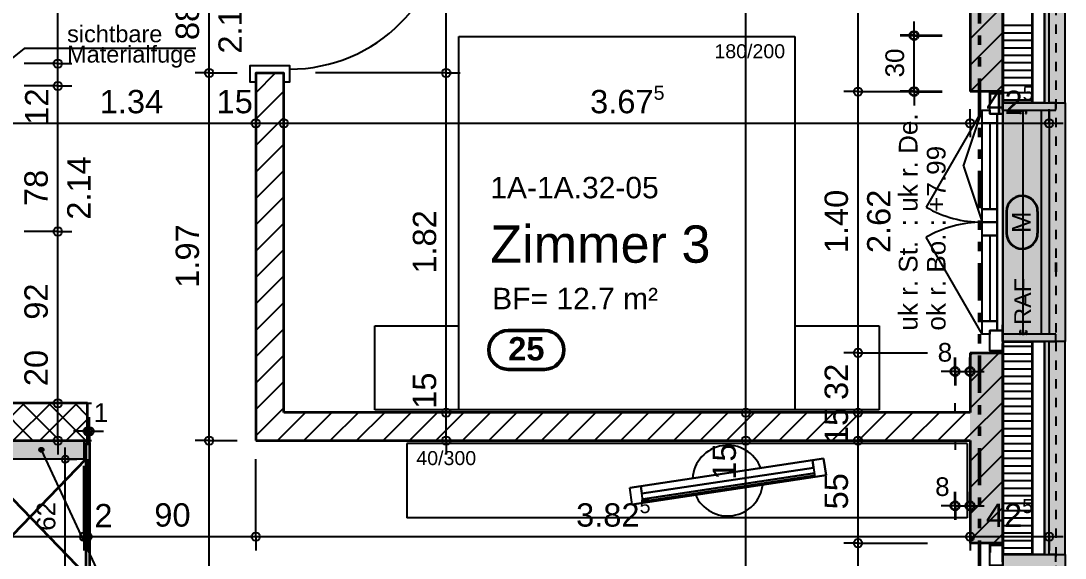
# Model space of a CAD drawing. Header units: centimetres. Extents: x 0.3 to 84.3, y 0.3 to 59.7.
# Drawn here: x 52.92 to 64.1, y 26.35 to 32.11 of the extents above; entities that cross this region are included whole.
import ezdxf

# ---------------------------------------------------------------- set-up
doc = ezdxf.new("R2010")
doc.units = ezdxf.units.CM
for name, pattern in [('AUSGEZOGEN', [0]), ('LINIE_17', [0.05, 0, -0.05]), ('LINIE_23', [0.79, 0.4, -0.13, 0, -0.13, 0, -0.13]), ('PHANTOM', [63.5, 31.75, -6.35, 6.35, -6.35, 6.35, -6.35]), ('PUNKT', [6.35, 0, -6.35]), ('RAND', [44.45, 12.7, -6.35, 12.7, -6.35, 0, -6.35]), ('VERDECKT', [9.525, 6.35, -3.175])]:
    doc.linetypes.add(name, pattern=pattern)
for name, color, linetype, lineweight in [('Allgemein', 7, 'AUSGEZOGEN', 35), ('Bauachsen grob', 7, 'RAND', 25), ('Daemmung', 7, 'AUSGEZOGEN', 35), ('Detailmasse', 7, 'AUSGEZOGEN', 25), ('Fenster', 7, 'AUSGEZOGEN', 35), ('Fuellflaeche tragende Wände MW', 7, 'AUSGEZOGEN', 25), ('Holz Fassadenverkleidung', 7, 'AUSGEZOGEN', 35), ('Holzgelaender', 7, 'AUSGEZOGEN', 50), ('Konstruktion oben', 7, 'VERDECKT', 25), ('Kueche', 7, 'AUSGEZOGEN', 25), ('Leichtbauwaende', 7, 'AUSGEZOGEN', 35), ('Oeffnungsrichtung Fenster', 7, 'AUSGEZOGEN', 25), ('Raumbezeichnung', 7, 'AUSGEZOGEN', 35), ('Rolladen', 7, 'AUSGEZOGEN', 25), ('Spengler', 7, 'AUSGEZOGEN', 35), ('Text Koten', 7, 'AUSGEZOGEN', 50), ('Text Werkplan Ausfuehrung', 7, 'AUSGEZOGEN', 50), ('Tuerzarge', 7, 'AUSGEZOGEN', 25), ('Unterkonstruktion', 7, 'AUSGEZOGEN', 35), ('Vorhangbrett', 7, 'AUSGEZOGEN', 25), ('Wand Beton bewehrt', 7, 'AUSGEZOGEN', 35), ('Wand Mauerwerk tragend', 7, 'AUSGEZOGEN', 35), ('Werkplan- Ausfuehrungsmasse', 7, 'AUSGEZOGEN', 25)]:
    doc.layers.add(name, color=color, linetype=linetype, lineweight=lineweight)
doc.layers.add('Elektro Text', color=7, linetype='AUSGEZOGEN', lineweight=35, true_color=0x656565)
doc.layers.add('Moebel', color=7, linetype='AUSGEZOGEN', lineweight=25, true_color=0xababab)
doc.styles.add('ARIAL', font='ARIAL.TTF')

msp = doc.modelspace()

# ---------------------------------------------------------------- hatches: boundary and pattern name
at = {"layer": 'Allgemein', "linetype": 'AUSGEZOGEN', "lineweight": 25}
h = msp.add_hatch(color=32, dxfattribs=at)
h.paths.add_polyline_path([(63.884, 48.748), (63.884, 38.65), (63.932, 38.65), (63.932, 48.748)])
h.paths.add_polyline_path([(63.884, 36.09), (63.884, 31.23), (63.932, 31.23), (63.932, 36.09)])
h.paths.add_polyline_path([(63.884, 28.67), (63.884, 26.39), (63.932, 26.39), (63.932, 28.67)])
h.paths.add_polyline_path([(63.884, 23.83), (63.884, 20.26), (63.932, 20.26), (63.932, 23.83)])
at = {"layer": 'Daemmung', "linetype": 'AUSGEZOGEN', "lineweight": 25}
for points in [[(63.756, 31.23), (63.436, 31.23), (63.436, 31.15), (63.756, 31.15), (63.836, 31.15), (63.884, 31.15), (63.932, 31.15), (64.004, 31.15), (64.004, 31.23), (63.932, 31.23), (63.884, 31.23), (63.836, 31.23)], [(63.756, 28.75), (63.436, 28.75), (63.436, 28.67), (63.756, 28.67), (63.836, 28.67), (63.884, 28.67), (63.932, 28.67), (64.004, 28.67), (64.004, 28.75), (63.932, 28.75), (63.884, 28.75), (63.836, 28.75)], [(63.756, 26.39), (63.436, 26.39), (63.436, 26.31), (63.756, 26.31), (63.836, 26.31), (63.884, 26.31), (63.932, 26.31), (64.004, 26.31), (64.004, 26.39), (63.932, 26.39), (63.884, 26.39), (63.836, 26.39)]]:
    msp.add_hatch(color=32, dxfattribs=at).paths.add_polyline_path(points)
at = {"layer": 'Fuellflaeche tragende Wände MW', "linetype": 'AUSGEZOGEN', "lineweight": 25}
for points in [[(63.086, 35.97), (63.086, 31.35), (63.436, 31.35), (63.436, 35.97)], [(63.086, 28.55), (63.086, 26.51), (63.436, 26.51), (63.436, 28.55)]]:
    msp.add_hatch(color=254, dxfattribs=at).paths.add_polyline_path(points)
at = {"layer": 'Holzgelaender', "linetype": 'AUSGEZOGEN', "lineweight": 25, "true_color": 0xf1f1f1}
msp.add_hatch(color=7, dxfattribs=at).paths.add_polyline_path([(63.852, 31.15), (63.852, 28.75), (63.932, 28.75), (63.932, 31.15)])
at = {"layer": 'Leichtbauwaende', "linetype": 'AUSGEZOGEN', "lineweight": 25, "true_color": 0xe3e3e3}
msp.add_hatch(color=254, dxfattribs=at).paths.add_polyline_path([(48.286, 27.61), (48.286, 27.41), (53.596, 27.41), (53.596, 27.61)])
at = {"layer": 'Spengler', "linetype": 'AUSGEZOGEN', "lineweight": 25, "true_color": 0xfafafa}
for points in [[(64.104, 31.23), (64.104, 36.09), (63.932, 36.09), (63.932, 31.23)], [(64.004, 31.23), (64.004, 31.15), (63.436, 31.15), (63.436, 28.75), (64.004, 28.75), (64.004, 28.67), (64.104, 28.67), (64.104, 31.23)], [(64.104, 28.67), (63.932, 28.67), (63.932, 26.39), (64.104, 26.39)], [(64.104, 26.39), (64.004, 26.39), (64.004, 26.31), (63.436, 26.31), (63.436, 23.91), (64.004, 23.91), (64.004, 23.83), (64.104, 23.83)]]:
    msp.add_hatch(color=7, dxfattribs=at).paths.add_polyline_path(points)
at = {"layer": 'Text Werkplan Ausfuehrung', "linetype": 'AUSGEZOGEN', "lineweight": 25}
for points in [[(53.118, 27.513), (53.153, 27.529), (53.143, 27.533)], [(53.118, 27.513), (53.143, 27.533), (53.122, 27.523)], [(53.12, 27.501), (53.153, 27.529), (53.118, 27.513)], [(53.12, 27.501), (53.161, 27.52), (53.153, 27.529)], [(53.128, 27.492), (53.161, 27.52), (53.12, 27.501)], [(53.122, 27.523), (53.143, 27.533), (53.131, 27.531)], [(53.128, 27.492), (53.163, 27.509), (53.161, 27.52)], [(53.139, 27.488), (53.163, 27.509), (53.128, 27.492)], [(53.139, 27.488), (53.159, 27.498), (53.163, 27.509)], [(53.159, 27.498), (53.139, 27.488), (53.15, 27.49)]]:
    msp.add_hatch(color=7, dxfattribs=at).paths.add_polyline_path(points)

# ---------------------------------------------------------------- linework, layer by layer
at = {"layer": 'Allgemein', "color": 7, "linetype": 'AUSGEZOGEN', "lineweight": 25}
for p, q in [((63.884, 36.09), (63.884, 31.23)), ((63.932, 31.23), (63.932, 36.09)), ((63.884, 28.67), (63.884, 26.39)), ((63.932, 26.39), (63.932, 28.67))]:
    msp.add_line(p, q, dxfattribs=at)
at = {"layer": 'Bauachsen grob', "color": 32, "linetype": 'LINIE_23', "lineweight": 50, "true_color": 0xc36e14}
msp.add_line((63.186, 1.39), (63.186, 58.1), dxfattribs=at)
at = {"layer": 'Daemmung', "color": 7, "linetype": 'AUSGEZOGEN', "lineweight": 35}
for p, q in [((63.756, 31.23), (63.756, 36.09)), ((63.436, 35.97), (63.436, 31.35)), ((63.436, 31.35), (63.436, 31.23)), ((63.756, 31.23), (63.436, 31.23)), ((63.436, 28.67), (63.756, 28.67)), ((63.436, 28.67), (63.436, 28.55)), ((63.756, 26.39), (63.756, 28.67)), ((63.436, 28.55), (63.436, 26.51)), ((63.436, 26.51), (63.436, 26.39)), ((63.756, 26.39), (63.436, 26.39))]:
    msp.add_line(p, q, dxfattribs=at)
at = {"layer": 'Daemmung', "color": 7, "linetype": 'AUSGEZOGEN', "lineweight": 25}
for p, q in [((63.756, 31.23), (63.436, 31.23)), ((63.436, 31.23), (63.436, 31.15)), ((63.836, 31.23), (63.756, 31.23)), ((63.884, 31.23), (63.836, 31.23)), ((64.004, 31.23), (63.932, 31.23)), ((64.004, 31.15), (64.004, 31.23)), ((63.436, 31.15), (63.756, 31.15)), ((63.756, 31.15), (63.836, 31.15)), ((63.836, 31.15), (63.884, 31.15)), ((63.884, 31.15), (63.932, 31.15)), ((63.932, 31.15), (64.004, 31.15)), ((63.756, 28.75), (63.436, 28.75)), ((63.436, 28.75), (63.436, 28.67)), ((63.836, 28.75), (63.756, 28.75)), ((63.884, 28.75), (63.836, 28.75)), ((63.932, 28.75), (63.884, 28.75)), ((64.004, 28.75), (63.932, 28.75)), ((64.004, 28.67), (64.004, 28.75)), ((63.436, 28.67), (63.756, 28.67)), ((63.756, 28.67), (63.836, 28.67)), ((63.836, 28.67), (63.884, 28.67)), ((63.932, 28.67), (64.004, 28.67)), ((63.756, 26.39), (63.436, 26.39)), ((63.436, 26.39), (63.436, 26.31)), ((63.836, 26.39), (63.756, 26.39)), ((63.884, 26.39), (63.836, 26.39)), ((64.004, 26.39), (63.932, 26.39)), ((64.004, 26.31), (64.004, 26.39))]:
    msp.add_line(p, q, dxfattribs=at)
for points in [[(63.436, 32.06), (63.436, 32.06), (63.436, 32.06), (63.436, 32.06), (63.756, 32.06)], [(63.436, 31.98), (63.436, 31.98), (63.436, 31.98), (63.436, 31.98), (63.756, 31.98)], [(63.436, 31.98), (63.436, 31.98), (63.436, 31.98), (63.436, 31.98), (63.756, 31.98)], [(63.436, 31.9), (63.436, 31.9), (63.436, 31.9), (63.436, 31.9), (63.756, 31.9)], [(63.436, 31.82), (63.436, 31.82), (63.436, 31.82), (63.436, 31.82), (63.756, 31.82)], [(63.436, 31.74), (63.436, 31.74), (63.436, 31.74), (63.436, 31.74), (63.756, 31.74)], [(63.436, 31.66), (63.436, 31.66), (63.436, 31.66), (63.436, 31.66), (63.756, 31.66)], [(63.436, 31.66), (63.436, 31.66), (63.436, 31.66), (63.436, 31.66), (63.756, 31.66)], [(63.436, 31.58), (63.436, 31.58), (63.436, 31.58), (63.436, 31.58), (63.756, 31.58)], [(63.436, 31.5), (63.436, 31.5), (63.436, 31.5), (63.436, 31.5), (63.756, 31.5)], [(63.436, 31.42), (63.436, 31.42), (63.436, 31.42), (63.436, 31.42), (63.756, 31.42)], [(63.436, 31.34), (63.436, 31.34), (63.436, 31.34), (63.436, 31.34), (63.756, 31.34)], [(63.436, 31.34), (63.436, 31.34), (63.436, 31.34), (63.436, 31.34), (63.756, 31.34)], [(63.436, 31.26), (63.436, 31.26), (63.756, 31.26)], [(63.436, 28.62), (63.436, 28.62), (63.756, 28.62)], [(63.436, 28.54), (63.436, 28.54), (63.756, 28.54)], [(63.436, 28.46), (63.436, 28.46), (63.756, 28.46)], [(63.436, 28.46), (63.436, 28.46), (63.756, 28.46)], [(63.436, 28.38), (63.436, 28.38), (63.756, 28.38)], [(63.436, 28.3), (63.436, 28.3), (63.756, 28.3)], [(63.436, 28.22), (63.436, 28.22), (63.756, 28.22)], [(63.436, 28.14), (63.436, 28.14), (63.756, 28.14)], [(63.436, 28.14), (63.436, 28.14), (63.756, 28.14)], [(63.436, 28.06), (63.436, 28.06), (63.756, 28.06)], [(63.436, 27.98), (63.436, 27.98), (63.756, 27.98)], [(63.436, 27.9), (63.436, 27.9), (63.756, 27.9)], [(63.436, 27.82), (63.436, 27.82), (63.756, 27.82)], [(63.436, 27.82), (63.436, 27.82), (63.756, 27.82)], [(63.436, 27.74), (63.436, 27.74), (63.756, 27.74)], [(63.436, 27.66), (63.436, 27.66), (63.756, 27.66)], [(63.436, 27.58), (63.436, 27.58), (63.756, 27.58)], [(63.436, 27.5), (63.436, 27.5), (63.756, 27.5)], [(63.436, 27.5), (63.436, 27.5), (63.756, 27.5)], [(63.436, 27.42), (63.436, 27.42), (63.756, 27.42)], [(63.436, 27.34), (63.436, 27.34), (63.756, 27.34)], [(63.436, 27.26), (63.436, 27.26), (63.756, 27.26)], [(63.436, 27.18), (63.436, 27.18), (63.756, 27.18)], [(63.436, 27.18), (63.436, 27.18), (63.756, 27.18)], [(63.436, 27.1), (63.436, 27.1), (63.756, 27.1)], [(63.436, 27.02), (63.436, 27.02), (63.756, 27.02)], [(63.436, 26.94), (63.436, 26.94), (63.756, 26.94)], [(63.436, 26.86), (63.436, 26.86), (63.756, 26.86)], [(63.436, 26.86), (63.436, 26.86), (63.756, 26.86)], [(63.436, 26.78), (63.436, 26.78), (63.756, 26.78)], [(63.436, 26.7), (63.436, 26.7), (63.756, 26.7)], [(63.436, 26.62), (63.436, 26.62), (63.756, 26.62)], [(63.436, 26.54), (63.436, 26.54), (63.756, 26.54)], [(63.436, 26.54), (63.436, 26.54), (63.756, 26.54)], [(63.436, 26.46), (63.436, 26.46), (63.756, 26.46)]]:
    msp.add_lwpolyline(points, dxfattribs=at)
at = {"layer": 'Detailmasse', "color": 240, "linetype": 'AUSGEZOGEN', "lineweight": 25}
for p, q in [((53.636, 27.71), (53.636, 27.86)), ((53.656, 27.71), (53.656, 27.86)), ((53.636, 27.71), (53.486, 27.71)), ((53.636, 27.71), (53.636, 27.56)), ((53.636, 27.71), (53.636, 27.71)), ((53.636, 27.71), (53.656, 27.71)), ((53.656, 27.71), (53.656, 27.56)), ((53.656, 27.71), (53.656, 27.71)), ((53.656, 27.71), (53.806, 27.71))]:
    msp.add_line(p, q, dxfattribs=at)
for centre in [(53.636, 27.71), (53.656, 27.71)]:
    msp.add_circle(centre, 0.045, dxfattribs=at)
at = {"layer": 'Elektro Text', "color": 40, "linetype": 'AUSGEZOGEN', "lineweight": 35}
for p, q in [((63.476, 30.066), (63.476, 29.833)), ((63.809, 30.066), (63.809, 29.833))]:
    msp.add_line(p, q, dxfattribs=at)
for centre, start, end in [((63.643, 30.066), 0, 180), ((63.643, 29.833), 180, 0)]:
    msp.add_arc(centre, 0.167, start, end, dxfattribs=at)
at = {"layer": 'Fenster', "color": 7, "linetype": 'AUSGEZOGEN', "lineweight": 25}
for p, q in [((63.296, 31.01), (63.296, 30.091)), ((63.296, 29.809), (63.296, 28.89))]:
    msp.add_line(p, q, dxfattribs=at)
for points in [[(63.436, 31.33), (63.436, 31.11), (63.296, 31.11), (63.296, 31.33), (63.436, 31.33)], [(63.436, 31.23), (64.104, 31.23), (64.104, 28.67), (63.436, 28.67), (63.436, 31.23)], [(63.296, 31.15), (63.296, 31.11), (63.376, 31.11), (63.376, 31.01), (63.216, 31.01), (63.216, 31.15), (63.296, 31.15)], [(63.376, 28.79), (63.376, 29.949), (63.296, 29.949), (63.296, 29.951), (63.376, 29.951), (63.376, 31.11), (63.436, 31.11), (63.436, 28.79), (63.376, 28.79)], [(63.376, 31.01), (63.376, 30.091), (63.216, 30.091), (63.216, 31.01), (63.376, 31.01)], [(63.376, 30.091), (63.376, 29.951), (63.296, 29.951), (63.216, 29.951), (63.216, 30.091), (63.376, 30.091)], [(63.296, 29.949), (63.376, 29.949), (63.376, 29.809), (63.216, 29.809), (63.216, 29.949), (63.296, 29.949)], [(63.376, 29.809), (63.376, 28.89), (63.216, 28.89), (63.216, 29.809), (63.376, 29.809)], [(63.376, 28.89), (63.376, 28.79), (63.296, 28.79), (63.296, 28.75), (63.216, 28.75), (63.216, 28.89), (63.376, 28.89)], [(63.436, 28.79), (63.436, 28.57), (63.296, 28.57), (63.296, 28.79), (63.436, 28.79)], [(63.436, 26.49), (63.436, 26.27), (63.296, 26.27), (63.296, 26.49), (63.436, 26.49)], [(63.436, 26.39), (64.104, 26.39), (64.104, 23.83), (63.436, 23.83), (63.436, 26.39)]]:
    msp.add_lwpolyline(points, dxfattribs=at)
at = {"layer": 'Holz Fassadenverkleidung', "color": 7, "linetype": 'LINIE_17', "lineweight": 25}
msp.add_line((64.004, 48.868), (64.004, 10.942), dxfattribs=at)
at = {"layer": 'Holzgelaender', "color": 7, "linetype": 'AUSGEZOGEN', "lineweight": 25}
for p, q in [((63.852, 28.75), (63.852, 31.15)), ((63.852, 31.15), (63.932, 31.15)), ((63.932, 31.15), (63.932, 28.75)), ((63.932, 28.75), (63.852, 28.75))]:
    msp.add_line(p, q, dxfattribs=at)
at = {"layer": 'Konstruktion oben', "color": 7, "linetype": 'PUNKT', "lineweight": 35}
msp.add_line((64.004, 48.868), (64.004, 10.942), dxfattribs=at)
at = {"layer": 'Kueche', "color": 7, "linetype": 'AUSGEZOGEN', "lineweight": 35}
for p, q in [((53.656, 27.59), (53.618, 27.59)), ((53.618, 27.59), (53.618, 26.17)), ((53.656, 27.59), (53.656, 26.17)), ((52.418, 27.41), (53.618, 26.17)), ((52.418, 26.17), (53.618, 27.41))]:
    msp.add_line(p, q, dxfattribs=at)
at = {"layer": 'Leichtbauwaende', "color": 7, "linetype": 'AUSGEZOGEN', "lineweight": 25}
for p, q in [((53.596, 27.61), (53.596, 27.41)), ((53.596, 27.41), (48.286, 27.41))]:
    msp.add_line(p, q, dxfattribs=at)
at = {"layer": 'Moebel', "color": 253, "linetype": 'AUSGEZOGEN', "lineweight": 25, "true_color": 0xababab}
for p, q in [((57.611, 27.94), (57.611, 31.94)), ((57.611, 31.94), (61.211, 31.94)), ((61.211, 31.94), (61.211, 27.94)), ((56.711, 27.94), (56.711, 28.84)), ((56.711, 28.84), (57.611, 28.84)), ((61.211, 28.84), (62.111, 28.84)), ((62.111, 28.84), (62.111, 27.94)), ((57.611, 27.94), (56.711, 27.94)), ((61.211, 27.94), (57.611, 27.94)), ((62.111, 27.94), (61.211, 27.94)), ((57.056, 27.58), (57.056, 26.78)), ((63.056, 27.58), (57.056, 27.58)), ((63.056, 27.58), (63.056, 26.78)), ((59.441, 27.102), (61.517, 27.416)), ((61.517, 27.416), (59.441, 27.102)), ((61.517, 27.416), (61.544, 27.238)), ((61.544, 27.238), (61.517, 27.416)), ((61.517, 27.416), (61.517, 27.416)), ((59.559, 27.12), (61.399, 27.398)), ((61.399, 27.398), (59.559, 27.12)), ((61.399, 27.398), (59.559, 27.12)), ((61.399, 27.398), (59.559, 27.12)), ((59.571, 27.041), (61.411, 27.319)), ((61.411, 27.319), (59.571, 27.041)), ((61.399, 27.398), (61.399, 27.398)), ((61.399, 27.398), (61.425, 27.22)), ((61.399, 27.398), (61.425, 27.22)), ((61.411, 27.319), (61.399, 27.398)), ((61.399, 27.398), (61.399, 27.398)), ((61.411, 27.319), (61.399, 27.398)), ((61.411, 27.319), (61.411, 27.319)), ((61.544, 27.238), (59.468, 26.924)), ((59.468, 26.924), (61.544, 27.238)), ((61.42, 27.26), (59.58, 26.981)), ((59.58, 26.981), (61.42, 27.26)), ((59.583, 26.961), (61.423, 27.24)), ((59.583, 26.961), (61.423, 27.24)), ((61.425, 27.22), (59.586, 26.942)), ((59.586, 26.942), (61.425, 27.22)), ((61.423, 27.24), (61.42, 27.26)), ((61.423, 27.24), (61.42, 27.26)), ((61.42, 27.26), (61.42, 27.26)), ((61.423, 27.24), (61.423, 27.24)), ((61.425, 27.22), (61.425, 27.22)), ((61.544, 27.238), (61.544, 27.238)), ((59.468, 26.924), (59.441, 27.102)), ((59.468, 26.924), (59.441, 27.102)), ((59.441, 27.102), (59.441, 27.102)), ((59.559, 27.12), (59.559, 27.12)), ((59.586, 26.942), (59.559, 27.12)), ((59.586, 26.942), (59.559, 27.12)), ((59.559, 27.12), (59.571, 27.041)), ((59.559, 27.12), (59.559, 27.12)), ((59.559, 27.12), (59.571, 27.041)), ((59.571, 27.041), (59.571, 27.041)), ((59.58, 26.981), (59.583, 26.961)), ((59.58, 26.981), (59.58, 26.981)), ((59.58, 26.981), (59.583, 26.961)), ((59.583, 26.961), (59.583, 26.961)), ((59.468, 26.924), (59.468, 26.924)), ((59.586, 26.942), (59.586, 26.942)), ((63.056, 26.78), (57.056, 26.78))]:
    msp.add_line(p, q, dxfattribs=at)
for radius, start, end in [(0.379, 20.798, 176.4094), (0.378, 203.94, 353.2674)]:
    msp.add_arc((60.491, 27.18), radius, start, end, dxfattribs=at)
at = {"layer": 'Oeffnungsrichtung Fenster', "color": 7, "linetype": 'AUSGEZOGEN', "lineweight": 25}
for p, q in [((63.216, 31.15), (62.616, 30.111)), ((63.016, 30.55), (63.216, 31.15)), ((63.016, 30.55), (63.216, 29.951)), ((63.216, 28.75), (62.616, 29.789))]:
    msp.add_line(p, q, dxfattribs=at)
for centre, start, end in [((63.216, 31.15), 240, 270), ((63.216, 28.75), 90, 120)]:
    msp.add_arc(centre, 1.2, start, end, dxfattribs=at)
at = {"layer": 'Rolladen', "color": 7, "linetype": 'AUSGEZOGEN', "lineweight": 25}
for p, q in [((63.62, 31.149), (63.624, 31.149)), ((63.62, 31.115), (63.62, 31.149)), ((63.632, 31.115), (63.62, 31.115)), ((63.624, 31.143), (63.624, 31.149)), ((63.624, 31.143), (63.638, 31.143)), ((63.624, 31.119), (63.624, 31.139)), ((63.624, 31.139), (63.64, 31.139)), ((63.624, 31.119), (63.632, 31.119)), ((63.632, 31.119), (63.632, 31.115)), ((63.638, 31.143), (63.645, 31.15)), ((63.64, 31.139), (63.647, 31.146)), ((63.645, 31.15), (63.667, 31.15)), ((63.665, 31.146), (63.647, 31.146)), ((63.65, 31.15), (63.651, 31.15)), ((63.651, 31.15), (63.661, 31.15)), ((63.672, 31.139), (63.665, 31.146)), ((63.674, 31.143), (63.667, 31.15)), ((63.688, 31.139), (63.672, 31.139)), ((63.688, 31.143), (63.674, 31.143)), ((63.68, 31.119), (63.68, 31.115)), ((63.688, 31.119), (63.68, 31.119)), ((63.68, 31.115), (63.692, 31.115)), ((63.688, 31.149), (63.692, 31.149)), ((63.688, 31.143), (63.688, 31.149)), ((63.688, 31.119), (63.688, 31.139)), ((63.692, 31.115), (63.692, 31.149)), ((63.62, 28.785), (63.62, 28.751)), ((63.632, 28.785), (63.62, 28.785)), ((63.62, 28.751), (63.624, 28.751)), ((63.624, 28.781), (63.632, 28.781)), ((63.624, 28.781), (63.624, 28.761)), ((63.624, 28.761), (63.64, 28.761)), ((63.624, 28.757), (63.638, 28.757)), ((63.624, 28.757), (63.624, 28.751)), ((63.632, 28.781), (63.632, 28.785)), ((63.638, 28.757), (63.645, 28.75)), ((63.64, 28.761), (63.647, 28.754)), ((63.645, 28.75), (63.667, 28.75)), ((63.665, 28.754), (63.647, 28.754)), ((63.65, 28.75), (63.651, 28.75)), ((63.651, 28.75), (63.661, 28.75)), ((63.672, 28.761), (63.665, 28.754)), ((63.674, 28.757), (63.667, 28.75)), ((63.688, 28.761), (63.672, 28.761)), ((63.688, 28.757), (63.674, 28.757)), ((63.68, 28.785), (63.692, 28.785)), ((63.68, 28.781), (63.68, 28.785)), ((63.688, 28.781), (63.68, 28.781)), ((63.688, 28.781), (63.688, 28.761)), ((63.688, 28.757), (63.688, 28.751)), ((63.688, 28.751), (63.692, 28.751)), ((63.692, 28.785), (63.692, 28.751))]:
    msp.add_line(p, q, dxfattribs=at)
at = {"layer": 'Rolladen', "color": 7, "linetype": 'PHANTOM', "lineweight": 25}
msp.add_line((63.656, 28.75), (63.656, 31.15), dxfattribs=at)
at = {"layer": 'Spengler', "color": 7, "linetype": 'AUSGEZOGEN', "lineweight": 25}
for p, q in [((64.104, 31.23), (64.104, 36.07)), ((64.104, 26.39), (64.104, 28.67))]:
    msp.add_line(p, q, dxfattribs=at)
at = {"layer": 'Text Werkplan Ausfuehrung', "color": 7, "linetype": 'AUSGEZOGEN', "lineweight": 25}
for p, q in [((52.956, 31.81), (52.756, 31.65)), ((54.795, 31.81), (52.956, 31.81)), ((53.131, 27.531), (53.131, 27.531)), ((53.858, 25.969), (53.141, 27.511)), ((53.161, 27.52), (53.161, 27.52)), ((53.12, 27.501), (53.12, 27.501)), ((53.15, 27.49), (53.15, 27.49))]:
    msp.add_line(p, q, dxfattribs=at)
at = {"layer": 'Text Werkplan Ausfuehrung', "color": 240, "linetype": 'AUSGEZOGEN', "lineweight": 50}
for p, q in [((58.529, 28.79), (58.14, 28.79)), ((58.529, 28.373), (58.14, 28.373))]:
    msp.add_line(p, q, dxfattribs=at)
at = {"layer": 'Text Werkplan Ausfuehrung', "color": 7, "linetype": 'AUSGEZOGEN', "lineweight": 25}
msp.add_circle((53.141, 27.511), 0.0225, dxfattribs=at)
at = {"layer": 'Text Werkplan Ausfuehrung', "color": 240, "linetype": 'AUSGEZOGEN', "lineweight": 50}
for centre, start, end in [((58.14, 28.581), 90, 270), ((58.529, 28.581), 270, 90)]:
    msp.add_arc(centre, 0.208, start, end, dxfattribs=at)
at = {"layer": 'Tuerzarge', "color": 7, "linetype": 'AUSGEZOGEN', "lineweight": 25}
msp.add_lwpolyline([(55.586, 31.63), (55.796, 31.63), (55.796, 31.45), (55.736, 31.45), (55.736, 31.55), (55.436, 31.55), (55.436, 31.45), (55.376, 31.45), (55.376, 31.63), (55.586, 31.63)], dxfattribs=at)
msp.add_arc((55.796, 33.27), 1.68, 270, 0, dxfattribs=at)
at = {"layer": 'Unterkonstruktion', "color": 7, "linetype": 'AUSGEZOGEN', "lineweight": 25}
for p, q in [((63.756, 36.09), (63.756, 31.23)), ((63.884, 31.23), (63.884, 36.09)), ((63.836, 31.23), (63.756, 31.23)), ((63.884, 31.23), (63.836, 31.23)), ((63.756, 28.67), (63.836, 28.67)), ((63.756, 28.67), (63.756, 26.39)), ((63.836, 28.67), (63.884, 28.67)), ((63.884, 26.39), (63.884, 28.67)), ((63.836, 26.39), (63.756, 26.39)), ((63.884, 26.39), (63.836, 26.39))]:
    msp.add_line(p, q, dxfattribs=at)
at = {"layer": 'Vorhangbrett', "color": 191, "linetype": 'AUSGEZOGEN', "lineweight": 25, "true_color": 0xbe96ea}
for p, q in [((62.486, 31.95), (62.486, 32.1)), ((62.486, 31.35), (62.486, 31.95)), ((62.486, 31.35), (62.486, 31.2)), ((62.926, 28.35), (62.776, 28.35)), ((62.926, 28.35), (63.086, 28.35)), ((63.086, 28.35), (63.236, 28.35)), ((62.926, 26.91), (62.776, 26.91)), ((62.926, 26.91), (63.086, 26.91)), ((63.086, 26.91), (63.236, 26.91))]:
    msp.add_line(p, q, dxfattribs=at)
at = {"layer": 'Vorhangbrett', "color": 191, "linetype": 'AUSGEZOGEN', "lineweight": 35, "true_color": 0xbe96ea}
for p, q in [((62.486, 31.95), (62.336, 31.95)), ((62.486, 31.95), (62.636, 31.95)), ((62.486, 31.95), (62.786, 31.95)), ((62.486, 31.35), (62.336, 31.35)), ((62.486, 31.35), (62.636, 31.35)), ((62.486, 31.35), (62.786, 31.35)), ((62.926, 28.35), (62.926, 28.5)), ((63.086, 28.35), (63.086, 28.5)), ((62.926, 28.35), (62.926, 28.2)), ((63.086, 28.35), (63.086, 28.2)), ((62.926, 26.91), (62.926, 27.06)), ((63.086, 26.91), (63.086, 27.06)), ((62.926, 26.91), (62.926, 26.76)), ((63.086, 26.91), (63.086, 26.76))]:
    msp.add_line(p, q, dxfattribs=at)
at = {"layer": 'Vorhangbrett', "color": 191, "linetype": 'PUNKT', "lineweight": 25, "true_color": 0xbe96ea}
for p, q in [((62.926, 27.91), (62.926, 31.95)), ((62.926, 27.61), (62.926, 23.11))]:
    msp.add_line(p, q, dxfattribs=at)
at = {"layer": 'Vorhangbrett', "color": 191, "linetype": 'AUSGEZOGEN', "lineweight": 35, "true_color": 0xbe96ea}
for centre in [(62.486, 31.95), (62.486, 31.35), (62.926, 28.35), (63.086, 28.35), (62.926, 26.91), (63.086, 26.91)]:
    msp.add_circle(centre, 0.045, dxfattribs=at)
at = {"layer": 'Wand Beton bewehrt', "color": 7, "linetype": 'AUSGEZOGEN', "lineweight": 25}
for p, q in [((52.558, 27.61), (52.958, 28.01)), ((53.05, 27.61), (52.65, 28.01)), ((52.84, 27.61), (53.24, 28.01)), ((53.333, 27.61), (52.933, 28.01)), ((53.123, 27.61), (53.523, 28.01)), ((53.616, 27.61), (53.216, 28.01)), ((53.636, 27.873), (53.499, 28.01)), ((53.406, 27.61), (53.636, 27.84))]:
    msp.add_line(p, q, dxfattribs=at)
at = {"layer": 'Wand Beton bewehrt', "color": 7, "linetype": 'AUSGEZOGEN', "lineweight": 35}
for p, q in [((53.636, 28.01), (52.756, 28.01)), ((53.636, 27.61), (53.636, 28.01)), ((48.286, 27.61), (53.596, 27.61)), ((53.596, 27.61), (53.636, 27.61))]:
    msp.add_line(p, q, dxfattribs=at)
at = {"layer": 'Wand Mauerwerk tragend', "color": 7, "linetype": 'AUSGEZOGEN', "lineweight": 35}
for p, q in [((63.436, 31.35), (63.436, 35.97)), ((63.086, 34.81), (63.086, 31.35)), ((55.436, 31.55), (55.736, 31.55)), ((55.436, 31.55), (55.436, 27.61)), ((55.736, 27.91), (55.736, 31.55)), ((63.296, 31.35), (63.086, 31.35)), ((63.436, 31.35), (63.296, 31.35)), ((63.086, 28.55), (63.296, 28.55)), ((63.086, 28.55), (63.086, 27.91)), ((63.296, 28.55), (63.436, 28.55)), ((63.436, 26.51), (63.436, 28.55)), ((63.086, 27.91), (55.736, 27.91)), ((55.436, 27.61), (55.736, 27.61)), ((55.736, 27.61), (63.086, 27.61)), ((63.086, 27.61), (63.086, 26.51)), ((63.296, 26.51), (63.086, 26.51)), ((63.436, 26.51), (63.296, 26.51))]:
    msp.add_line(p, q, dxfattribs=at)
at = {"layer": 'Wand Mauerwerk tragend', "color": 7, "linetype": 'AUSGEZOGEN', "lineweight": 25}
for p, q in [((55.436, 31.337), (55.649, 31.55)), ((55.436, 31.054), (55.736, 31.354)), ((63.369, 31.35), (63.436, 31.417)), ((55.436, 30.771), (55.736, 31.071)), ((55.436, 30.488), (55.736, 30.788)), ((55.436, 30.205), (55.736, 30.505)), ((55.436, 29.922), (55.736, 30.222)), ((55.436, 29.64), (55.736, 29.94)), ((55.436, 29.357), (55.736, 29.657)), ((55.436, 29.074), (55.736, 29.374)), ((55.436, 28.791), (55.736, 29.091)), ((55.436, 28.508), (55.736, 28.808)), ((55.436, 28.225), (55.736, 28.525)), ((55.436, 27.943), (55.736, 28.243)), ((55.436, 27.66), (55.736, 27.96)), ((55.736, 27.677), (55.969, 27.91)), ((55.952, 27.61), (56.252, 27.91)), ((56.235, 27.61), (56.535, 27.91)), ((56.517, 27.61), (56.817, 27.91)), ((56.8, 27.61), (57.1, 27.91)), ((57.083, 27.61), (57.383, 27.91)), ((57.366, 27.61), (57.666, 27.91)), ((57.649, 27.61), (57.949, 27.91)), ((57.932, 27.61), (58.232, 27.91)), ((58.214, 27.61), (58.514, 27.91)), ((58.497, 27.61), (58.797, 27.91)), ((58.78, 27.61), (59.08, 27.91)), ((59.063, 27.61), (59.363, 27.91)), ((59.346, 27.61), (59.646, 27.91)), ((59.629, 27.61), (59.929, 27.91)), ((59.912, 27.61), (60.212, 27.91)), ((60.194, 27.61), (60.494, 27.91)), ((60.477, 27.61), (60.777, 27.91)), ((60.76, 27.61), (61.06, 27.91)), ((61.043, 27.61), (61.343, 27.91)), ((61.326, 27.61), (61.626, 27.91)), ((61.609, 27.61), (61.909, 27.91)), ((61.891, 27.61), (62.191, 27.91)), ((62.174, 27.61), (62.474, 27.91)), ((62.457, 27.61), (62.757, 27.91)), ((62.74, 27.61), (63.04, 27.91)), ((55.669, 27.61), (55.736, 27.677)), ((63.023, 27.61), (63.086, 27.673)), ((63.337, 26.51), (63.436, 26.609))]:
    msp.add_line(p, q, dxfattribs=at)
at = {"layer": 'Wand Mauerwerk tragend', "color": 180, "linetype": 'PUNKT', "lineweight": 35}
for p, q in [((63.436, 31.35), (63.296, 31.35)), ((63.296, 31.35), (63.296, 28.55)), ((63.436, 31.23), (63.436, 31.35)), ((63.436, 31.15), (63.436, 31.23)), ((63.436, 28.75), (63.436, 31.15)), ((63.436, 28.67), (63.436, 28.75)), ((63.436, 28.55), (63.436, 28.67)), ((63.296, 28.55), (63.436, 28.55)), ((63.436, 26.51), (63.296, 26.51)), ((63.296, 26.51), (63.296, 23.71)), ((63.436, 26.39), (63.436, 26.51)), ((63.436, 26.31), (63.436, 26.39))]:
    msp.add_line(p, q, dxfattribs=at)
at = {"layer": 'Wand Mauerwerk tragend', "color": 7, "linetype": 'AUSGEZOGEN', "lineweight": 25}
for points in [[(63.086, 31.916), (63.086, 31.916), (63.436, 32.266)], [(63.086, 31.633), (63.086, 31.633), (63.436, 31.983)], [(63.086, 31.35), (63.086, 31.35), (63.436, 31.7)], [(63.086, 28.239), (63.086, 28.239), (63.397, 28.55)], [(63.086, 28.521), (63.086, 28.521), (63.114, 28.55)], [(63.086, 27.956), (63.086, 27.956), (63.436, 28.306)], [(63.086, 27.673), (63.086, 27.673), (63.436, 28.023)], [(63.086, 27.39), (63.086, 27.39), (63.436, 27.74)], [(63.086, 27.107), (63.086, 27.107), (63.436, 27.457)], [(63.086, 26.824), (63.086, 26.824), (63.436, 27.174)], [(63.086, 26.542), (63.086, 26.542), (63.436, 26.892)]]:
    msp.add_lwpolyline(points, dxfattribs=at)
at = {"layer": 'Werkplan- Ausfuehrungsmasse', "color": 7, "linetype": 'AUSGEZOGEN', "lineweight": 25}
for p, q in [((53.316, 31.65), (53.316, 36.93)), ((60.686, 27.91), (60.686, 34.81)), ((61.886, 31.35), (61.886, 34.81)), ((54.936, 31.55), (54.936, 33.31)), ((57.476, 31.55), (57.476, 33.31)), ((53.316, 31.65), (53.166, 31.65)), ((53.316, 31.65), (53.466, 31.65)), ((53.316, 31.41), (53.316, 31.65)), ((54.936, 31.55), (54.786, 31.55)), ((54.936, 31.55), (55.086, 31.55)), ((54.936, 27.61), (54.936, 31.55)), ((57.476, 31.55), (57.326, 31.55)), ((57.476, 31.55), (57.626, 31.55)), ((53.316, 31.41), (53.166, 31.41)), ((53.316, 31.41), (53.466, 31.41)), ((61.886, 31.35), (61.736, 31.35)), ((61.886, 31.35), (62.036, 31.35)), ((61.886, 28.55), (61.886, 31.35)), ((55.436, 31.01), (55.436, 31.16)), ((55.736, 31.01), (55.736, 31.16)), ((63.086, 31.01), (63.086, 31.16)), ((63.932, 31.01), (63.932, 31.16)), ((52.756, 31.01), (55.436, 31.01)), ((55.436, 31.01), (55.436, 30.86)), ((55.436, 31.01), (55.436, 31.01)), ((55.436, 31.01), (55.736, 31.01)), ((55.736, 31.01), (55.736, 30.86)), ((55.736, 31.01), (55.736, 31.01)), ((55.736, 31.01), (63.086, 31.01)), ((63.086, 31.01), (63.086, 30.86)), ((63.086, 31.01), (63.086, 31.01)), ((63.086, 31.01), (63.932, 31.01)), ((63.932, 31.01), (63.932, 30.86)), ((63.932, 31.01), (63.932, 31.01)), ((63.932, 31.01), (64.082, 31.01)), ((53.316, 29.85), (53.166, 29.85)), ((53.316, 29.85), (53.466, 29.85)), ((61.886, 28.55), (61.736, 28.55)), ((61.886, 28.55), (62.036, 28.55)), ((61.886, 27.91), (61.886, 28.55)), ((53.316, 28.01), (53.166, 28.01)), ((53.316, 28.01), (53.466, 28.01)), ((53.316, 28.01), (53.676, 28.01)), ((53.316, 27.61), (53.316, 28.01)), ((57.476, 27.91), (57.326, 27.91)), ((57.476, 27.91), (57.626, 27.91)), ((57.476, 27.61), (57.476, 27.91)), ((60.686, 27.91), (60.536, 27.91)), ((60.686, 27.91), (60.836, 27.91)), ((60.686, 27.91), (60.686, 27.91)), ((60.686, 27.61), (60.686, 27.91)), ((61.886, 27.91), (61.736, 27.91)), ((61.886, 27.91), (62.036, 27.91)), ((61.886, 27.91), (61.886, 27.91)), ((61.886, 27.61), (61.886, 27.91)), ((53.316, 27.61), (53.166, 27.61)), ((53.316, 27.61), (53.466, 27.61)), ((53.316, 27.61), (53.676, 27.61)), ((53.316, 27.61), (53.316, 27.46)), ((54.936, 27.61), (54.786, 27.61)), ((54.936, 27.61), (55.086, 27.61)), ((57.476, 27.61), (57.326, 27.61)), ((57.476, 27.61), (57.626, 27.61)), ((57.476, 27.61), (57.476, 27.46)), ((60.686, 27.61), (60.536, 27.61)), ((60.686, 27.61), (60.836, 27.61)), ((60.686, 27.61), (60.686, 27.61)), ((60.686, 16.62), (60.686, 27.61)), ((61.886, 27.61), (61.736, 27.61)), ((61.886, 27.61), (62.036, 27.61)), ((61.886, 27.61), (61.886, 27.61)), ((61.886, 26.51), (61.886, 27.61)), ((53.596, 26.58), (53.596, 26.73)), ((53.636, 26.58), (53.636, 26.73)), ((55.436, 26.58), (55.436, 26.73)), ((63.086, 26.58), (63.086, 26.73)), ((63.932, 26.58), (63.932, 26.73)), ((48.286, 26.58), (53.596, 26.58)), ((53.596, 26.58), (53.596, 26.43)), ((53.596, 26.58), (53.636, 26.58)), ((53.636, 26.58), (53.636, 26.43)), ((53.636, 26.58), (55.436, 26.58)), ((55.436, 26.58), (55.436, 26.43)), ((55.436, 26.58), (63.086, 26.58)), ((61.886, 26.51), (61.736, 26.51)), ((61.886, 26.51), (62.036, 26.51)), ((61.886, 23.71), (61.886, 26.51)), ((63.086, 26.58), (63.086, 26.43)), ((63.086, 26.58), (63.086, 26.58)), ((63.086, 26.58), (63.932, 26.58)), ((63.932, 26.58), (63.932, 26.43)), ((63.932, 26.58), (63.932, 26.58)), ((63.932, 26.58), (64.082, 26.58))]:
    msp.add_line(p, q, dxfattribs=at)
at = {"layer": 'Werkplan- Ausfuehrungsmasse', "color": 253, "linetype": 'AUSGEZOGEN', "lineweight": 25, "true_color": 0xa0a0a0}
for p, q in [((53.396, 27.41), (53.396, 27.535)), ((53.396, 27.41), (53.271, 27.41)), ((53.396, 27.41), (53.521, 27.41)), ((53.396, 27.41), (53.396, 27.41)), ((53.396, 26.17), (53.396, 27.41))]:
    msp.add_line(p, q, dxfattribs=at)
at = {"layer": 'Werkplan- Ausfuehrungsmasse', "color": 7, "linetype": 'AUSGEZOGEN', "lineweight": 25}
for points in [[(53.316, 31.65), (53.253, 31.65), (53.253, 31.65), (53.253, 31.65), (53.253, 31.65), (53.253, 31.65), (53.253, 31.65), (53.253, 31.65), (53.253, 31.65), (52.956, 31.65)], [(54.936, 31.55), (55.166, 31.55), (55.166, 31.55), (55.236, 31.55)], [(57.476, 31.55), (57.413, 31.55), (57.413, 31.55), (57.413, 31.55), (57.413, 31.55), (57.413, 31.55), (57.413, 31.55), (57.413, 31.55), (57.413, 31.55), (57.413, 31.55), (57.413, 31.55), (57.413, 31.55), (57.413, 31.55), (57.413, 31.55), (57.413, 31.55), (57.413, 31.55), (57.413, 31.55), (57.413, 31.55), (57.413, 31.55), (57.411, 31.55), (57.411, 31.55), (56.076, 31.55)], [(57.476, 27.91), (57.476, 28.63), (57.476, 28.63), (57.476, 30.194), (57.476, 30.194), (57.476, 31.55)], [(53.316, 31.41), (53.253, 31.41), (53.253, 31.41), (53.253, 31.41), (53.253, 31.41), (53.253, 31.41), (53.253, 31.41), (53.253, 31.41), (53.253, 31.41), (52.956, 31.41)], [(53.316, 29.85), (53.316, 29.889), (53.316, 29.889), (53.316, 31.41)], [(61.886, 31.35), (62.179, 31.35), (62.179, 31.35), (62.632, 31.35)], [(53.316, 29.85), (53.253, 29.85), (53.253, 29.85), (53.253, 29.85), (53.253, 29.85), (53.253, 29.85), (53.253, 29.85), (53.253, 29.85), (53.253, 29.85), (53.253, 29.85), (53.253, 29.85), (53.253, 29.85), (53.253, 29.85), (52.956, 29.85)], [(53.316, 28.01), (53.316, 28.414), (53.316, 28.414), (53.316, 29.85)], [(61.886, 28.55), (62.13, 28.55), (62.13, 28.55), (62.254, 28.55), (62.254, 28.55), (62.632, 28.55)], [(57.476, 27.91), (57.407, 27.91), (57.407, 27.91), (56.076, 27.91)], [(54.936, 27.61), (55.091, 27.61), (55.091, 27.61), (55.205, 27.61), (55.205, 27.61), (55.236, 27.61)], [(54.936, 16.62), (54.936, 19.111), (54.936, 19.111), (54.936, 20.69), (54.936, 20.69), (54.936, 27.61)], [(57.476, 27.61), (56.79, 27.61), (56.79, 27.61), (55.776, 27.61)], [(53.636, 26.58), (53.636, 26.642), (53.636, 26.642), (53.636, 26.643), (53.636, 26.643), (53.636, 26.657), (53.636, 26.657), (53.636, 26.66), (53.636, 26.66), (53.636, 27.41)], [(55.436, 26.58), (55.436, 26.657), (55.436, 26.657), (55.436, 26.661), (55.436, 26.661), (55.436, 27.41)], [(53.596, 26.58), (53.596, 26.642), (53.596, 26.642), (53.596, 26.643), (53.596, 26.643), (53.596, 26.657), (53.596, 26.657), (53.596, 26.66), (53.596, 26.66), (53.596, 27.34)], [(61.886, 26.51), (62.093, 26.51), (62.093, 26.51), (62.204, 26.51), (62.204, 26.51), (62.632, 26.51)]]:
    msp.add_lwpolyline(points, dxfattribs=at)
for centre in [(53.316, 31.65), (54.936, 31.55), (57.476, 31.55), (53.316, 31.41), (61.886, 31.35), (55.436, 31.01), (55.736, 31.01), (63.086, 31.01), (63.932, 31.01), (53.316, 29.85), (61.886, 28.55), (53.316, 28.01), (57.476, 27.91), (60.686, 27.91), (61.886, 27.91), (53.316, 27.61), (54.936, 27.61), (57.476, 27.61), (60.686, 27.61), (61.886, 27.61), (53.596, 26.58), (53.636, 26.58), (55.436, 26.58), (63.086, 26.58), (63.932, 26.58), (61.886, 26.51)]:
    msp.add_circle(centre, 0.045, dxfattribs=at)
at = {"layer": 'Werkplan- Ausfuehrungsmasse', "color": 253, "linetype": 'AUSGEZOGEN', "lineweight": 25, "true_color": 0xa0a0a0}
msp.add_circle((53.396, 27.41), 0.0375, dxfattribs=at)

# ---------------------------------------------------------------- texts
at = {"layer": 'Detailmasse', "color": 240, "linetype": 'AUSGEZOGEN', "lineweight": 35, "insert": (53.701, 27.81), "char_height": 0.2, "width": 0.1, "attachment_point": 7, "style": 'ARIAL'}
msp.add_mtext('1', dxfattribs=at)
at = {"layer": 'Elektro Text', "color": 40, "linetype": 'AUSGEZOGEN', "lineweight": 35, "insert": (63.736, 29.833), "char_height": 0.2, "width": 0.1, "attachment_point": 7, "rotation": 90, "style": 'ARIAL'}
msp.add_mtext('M', dxfattribs=at)
at = {"layer": 'Moebel', "color": 253, "linetype": 'AUSGEZOGEN', "lineweight": 25, "true_color": 0xababab, "char_height": 0.15, "width": 0.075, "attachment_point": 7, "style": 'ARIAL'}
for s, insert in [('180/200', (60.348, 31.705)), ('40/300', (57.156, 27.345))]:
    msp.add_mtext(s, dxfattribs=dict(at, insert=insert))
at = {"layer": 'Raumbezeichnung', "color": 7, "linetype": 'AUSGEZOGEN', "lineweight": 50, "char_height": 0.23, "width": 0.115, "attachment_point": 7, "style": 'ARIAL'}
for s, insert in [('1A-1A.32-05', (57.948, 30.203)), ('BF=\\~12.7\\~m²', (57.968, 29.017))]:
    msp.add_mtext(s, dxfattribs=dict(at, insert=insert))
at = {"layer": 'Raumbezeichnung', "color": 7, "linetype": 'AUSGEZOGEN', "lineweight": 35, "insert": (57.947, 29.51), "char_height": 0.4, "width": 0.2, "attachment_point": 7, "style": 'ARIAL'}
msp.add_mtext('Zimmer\\~3', dxfattribs=at)
at = {"layer": 'Text Koten', "color": 7, "linetype": 'AUSGEZOGEN', "lineweight": 35, "char_height": 0.2, "width": 0.1, "attachment_point": 7, "rotation": 90, "style": 'ARIAL'}
for s, insert in [('uk\\~r.\\~St.\\~\\~:\\~uk\\~r.\\~De.', (62.526, 28.788)), ('ok\\~r.\\~Bo.\\~:\\~+7.99', (62.826, 28.788))]:
    msp.add_mtext(s, dxfattribs=dict(at, insert=insert))
at = {"layer": 'Text Werkplan Ausfuehrung', "color": 7, "linetype": 'AUSGEZOGEN', "lineweight": 35, "char_height": 0.18, "width": 0.09, "attachment_point": 7, "style": 'ARIAL'}
for s, insert in [('sichtbare\\~', (53.416, 31.876)), ('Materialfuge', (53.416, 31.606))]:
    msp.add_mtext(s, dxfattribs=dict(at, insert=insert))
at = {"layer": 'Text Werkplan Ausfuehrung', "color": 7, "linetype": 'AUSGEZOGEN', "lineweight": 35, "insert": (63.74, 28.85), "char_height": 0.18, "width": 0.09, "attachment_point": 7, "rotation": 90, "style": 'ARIAL'}
msp.add_mtext('RAF', dxfattribs=at)
at = {"layer": 'Text Werkplan Ausfuehrung', "color": 240, "linetype": 'AUSGEZOGEN', "lineweight": 50, "insert": (58.14, 28.465), "char_height": 0.25, "width": 0.125, "attachment_point": 7, "style": 'ARIAL'}
msp.add_mtext('\\fArial|i0|b1|c0|p0;25', dxfattribs=at)
at = {"layer": 'Vorhangbrett', "color": 191, "linetype": 'AUSGEZOGEN', "lineweight": 35, "true_color": 0xbe96ea, "insert": (62.382, 31.501), "char_height": 0.2, "width": 0.1, "attachment_point": 7, "rotation": 90, "style": 'ARIAL'}
msp.add_mtext('30', dxfattribs=at)
at = {"layer": 'Vorhangbrett', "color": 191, "linetype": 'AUSGEZOGEN', "lineweight": 35, "true_color": 0xbe96ea, "char_height": 0.2, "width": 0.1, "attachment_point": 7, "style": 'ARIAL'}
for insert in [(62.739, 28.453), (62.712, 27.013)]:
    msp.add_mtext('8', dxfattribs=dict(at, insert=insert))
at = {"layer": 'Werkplan- Ausfuehrungsmasse', "color": 7, "linetype": 'AUSGEZOGEN', "lineweight": 50, "char_height": 0.25, "width": 0.125, "attachment_point": 7, "rotation": 90, "style": 'ARIAL'}
for s, insert in [('2.14', (55.287, 31.757)), ('88', (54.832, 31.902)), ('12', (53.216, 30.995)), ('2.14', (53.667, 29.977)), ('78', (53.212, 30.123)), ('1.40', (61.782, 29.618)), ('2.62', (62.237, 29.619)), ('1.82', (57.372, 29.399)), ('1.97', (54.832, 29.248)), ('92', (53.212, 28.905)), ('20', (53.212, 28.193)), ('32', (61.782, 28.045)), ('15', (57.372, 27.95)), ('15', (61.782, 27.572)), ('15', (60.582, 27.19)), ('55', (61.782, 26.872))]:
    msp.add_mtext(s, dxfattribs=dict(at, insert=insert))
at = {"layer": 'Werkplan- Ausfuehrungsmasse', "color": 7, "linetype": 'AUSGEZOGEN', "lineweight": 50, "attachment_point": 7, "style": 'ARIAL'}
for s, insert, char_height, width in [('1.34', (53.765, 31.114), 0.25, 0.125), ('15', (55.017, 31.114), 0.25, 0.125), ('3.67', (59.017, 31.114), 0.25, 0.125), ('5', (59.697, 31.26), 0.15, 0.075), ('42', (63.261, 31.11), 0.25, 0.125), ('5', (63.649, 31.256), 0.15, 0.075), ('5', (59.547, 26.83), 0.15, 0.075), ('5', (63.644, 26.83), 0.15, 0.075), ('2', (53.708, 26.68), 0.25, 0.125), ('90', (54.35, 26.684), 0.25, 0.125), ('3.82', (58.867, 26.684), 0.25, 0.125), ('42', (63.256, 26.684), 0.25, 0.125)]:
    msp.add_mtext(s, dxfattribs=dict(at, insert=insert, char_height=char_height, width=width))
at = {"layer": 'Werkplan- Ausfuehrungsmasse', "color": 253, "linetype": 'AUSGEZOGEN', "lineweight": 35, "true_color": 0xa0a0a0, "insert": (53.293, 26.642), "char_height": 0.2, "width": 0.1, "attachment_point": 7, "rotation": 90, "style": 'ARIAL'}
msp.add_mtext('62', dxfattribs=at)

doc.saveas('drawing.dxf')
